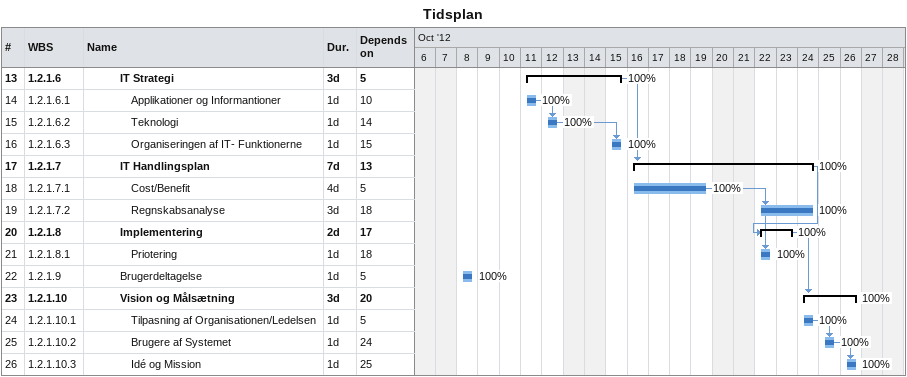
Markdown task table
Tidsplan

| ID | WBS | Task | Duration | Start | Finish | Predecessors | % complete |
|---|---|---|---|---|---|---|---|
| 13 | 1.2.1.6 | **IT Strategi** | 3d | 2012-10-11 | 2012-10-15 | 5 | 100 |
| 14 | 1.2.1.6.1 | Applikationer og Informantioner | 1d | 2012-10-11 | 2012-10-11 | 10 | 100 |
| 15 | 1.2.1.6.2 | Teknologi | 1d | 2012-10-12 | 2012-10-12 | 14 | 100 |
| 16 | 1.2.1.6.3 | Organiseringen af IT- Funktionerne | 1d | 2012-10-15 | 2012-10-15 | 15 | 100 |
| 17 | 1.2.1.7 | **IT Handlingsplan** | 7d | 2012-10-16 | 2012-10-24 | 13 | 100 |
| 18 | 1.2.1.7.1 | Cost/Benefit | 4d | 2012-10-16 | 2012-10-19 | 5 | 100 |
| 19 | 1.2.1.7.2 | Regnskabsanalyse | 3d | 2012-10-22 | 2012-10-24 | 18 | 100 |
| 20 | 1.2.1.8 | **Implementering** | 2d | 2012-10-22 | 2012-10-23 | 17 | 100 |
| 21 | 1.2.1.8.1 | Priotering | 1d | 2012-10-22 | 2012-10-22 | 18 | 100 |
| 22 | 1.2.1.9 | Brugerdeltagelse | 1d | 2012-10-08 | 2012-10-08 | 5 | 100 |
| 23 | 1.2.1.10 | **Vision og Målsætning** | 3d | 2012-10-24 | 2012-10-26 | 20 | 100 |
| 24 | 1.2.1.10.1 | Tilpasning af Organisationen/Ledelsen | 1d | 2012-10-24 | 2012-10-24 | 5 | 100 |
| 25 | 1.2.1.10.2 | Brugere af Systemet | 1d | 2012-10-25 | 2012-10-25 | 24 | 100 |
| 26 | 1.2.1.10.3 | Idé og Mission | 1d | 2012-10-26 | 2012-10-26 | 25 | 100 |
